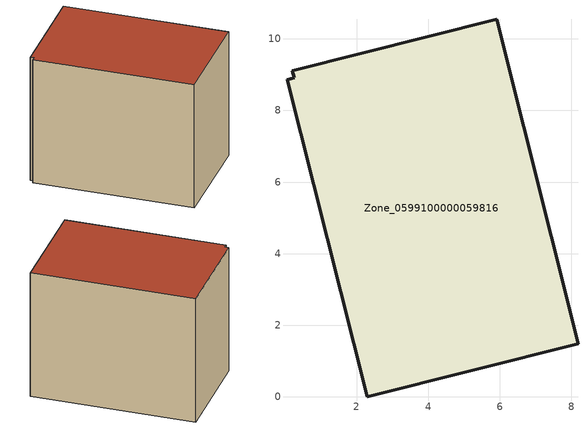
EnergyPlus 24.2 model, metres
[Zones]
Zone_0599100000059816
 floor ground (C_G): 0.2,9.11 5.91,10.55 8.18,1.48 2.29,0 0.05,8.86 0.25,8.91 z0
 wall outside (C_F): 8.18,1.48 5.91,10.55 0.2,9.11 0.25,8.91 0.05,8.86 2.29,0 8.18,1.48 z0:7.63
 roof outside (C_R): 5.91,10.55 0.2,9.11 0.25,8.91 0.05,8.86 2.29,0 8.18,1.48 z7.63
[BUILDING]
Pand.0599100000059816: North Axis=0; Terrain=City; Loads Convergence Tolerance Value=0.04; Temperature Convergence Tolerance Value=0.4; Solar Distribution=FullExterior; Maximum Number of Warmup Days=25; Minimum Number of Warmup Days=1
[Site:Location]
Rotterdam.The.Hague.AP_ZH_NLD Design_Conditions: Latitude=51.96; Longitude=4.45; Time Zone=1; Elevation=-4.5
[SITE:GROUNDTEMPERATURE:BUILDINGSURFACE]
18, 18, 18, 18, 18, 18, 18, 18, 18, 18, 18, 18
[MATERIAL] Thermal Absorptance=0.9; Solar Absorptance=0.7; Visible Absorptance=0.7
Name | Roughness | Thickness | Conductivity | Density | Specific Heat
G.TC.1965-1974 | MediumSmooth | 0.15 | 0.882353 | 540 | 1210
F.TC.1965-1974 | Rough | 0.3 | 0.697674 | 1920 | 840
R.TC.1965-1974 | MediumRough | 0.2 | 0.232558 | 1500 | 1000
[CONSTRUCTION]
C_G: G.TC.1965-1974
C_F: F.TC.1965-1974
C_R: R.TC.1965-1974
[ZONE]
Zone_0599100000059816: Type=1; Multiplier=1; Ceiling Height=Autocalculate; Volume=Autocalculate; Floor Area=autocalculate; Part of Total Floor Area=Yes
[ZONEINFILTRATION:DESIGNFLOWRATE]
Infil_Zone_0599100000059816: Zone or ZoneList or Space or SpaceList=Zone_0599100000059816; Schedule=AlwaysOn; Design Flow Rate Calculation Method=Flow/Area; Flow Rate per Floor Area=0.003; Constant Term Coefficient=1; Temperature Term Coefficient=0; Velocity Term Coefficient=0; Velocity Squared Term Coefficient=0
[HVACTEMPLATE:ZONE:IDEALLOADSAIRSYSTEM]
Zone_0599100000059816: Maximum Heating Supply Air Temperature=50; Minimum Cooling Supply Air Temperature=13; Maximum Heating Supply Air Humidity Ratio=0.0156; Minimum Cooling Supply Air Humidity Ratio=0.0077; Heating Limit=NoLimit; Cooling Limit=NoLimit; Dehumidification Control Type=ConstantSensibleHeatRatio; Cooling Sensible Heat Ratio=0.7; Dehumidification Setpoint=60; Humidification Control Type=None; Humidification Setpoint=30; Outdoor Air Method=None; Outdoor Air Flow Rate per Person=0.00944; Outdoor Air Flow Rate per Zone Floor Area=0; Outdoor Air Flow Rate per Zone=0; Demand Controlled Ventilation Type=None; Outdoor Air Economizer Type=NoEconomizer; Heat Recovery Type=None; Sensible Heat Recovery Effectiveness=0.7; Latent Heat Recovery Effectiveness=0.65
[ZONECONTROL:THERMOSTAT]
ThermostatControl_Zone_0599100000059816: Zone or ZoneList=Zone_0599100000059816; Control Type Schedule=DualSetpointControlType; Control 1=Thermostat_Zone_0599100000059816; Temperature Difference Between Cutout And Setpoint=0
[THERMOSTATSETPOINT:DUALSETPOINT]
Thermostat_Zone_0599100000059816: Heating Setpoint Temperature Schedule=HeatingSetpoint_Zone_0599100000059816; Cooling Setpoint Temperature Schedule=CoolingSetpoint_Zone_0599100000059816
[SCHEDULE:COMPACT]
HeatingSetpoint_Zone_0599100000059816: Through: 12/31, For: AllDays, Until: 24:00, 21
CoolingSetpoint_Zone_0599100000059816: Through: 12/31, For: AllDays, Until: 24:00, 24
DualSetpointControlType: Through: 12/31, For: AllDays, Until: 24:00, 4
AlwaysOn: Through: 12/31, For: AllDays, Until: 24:00, 1
